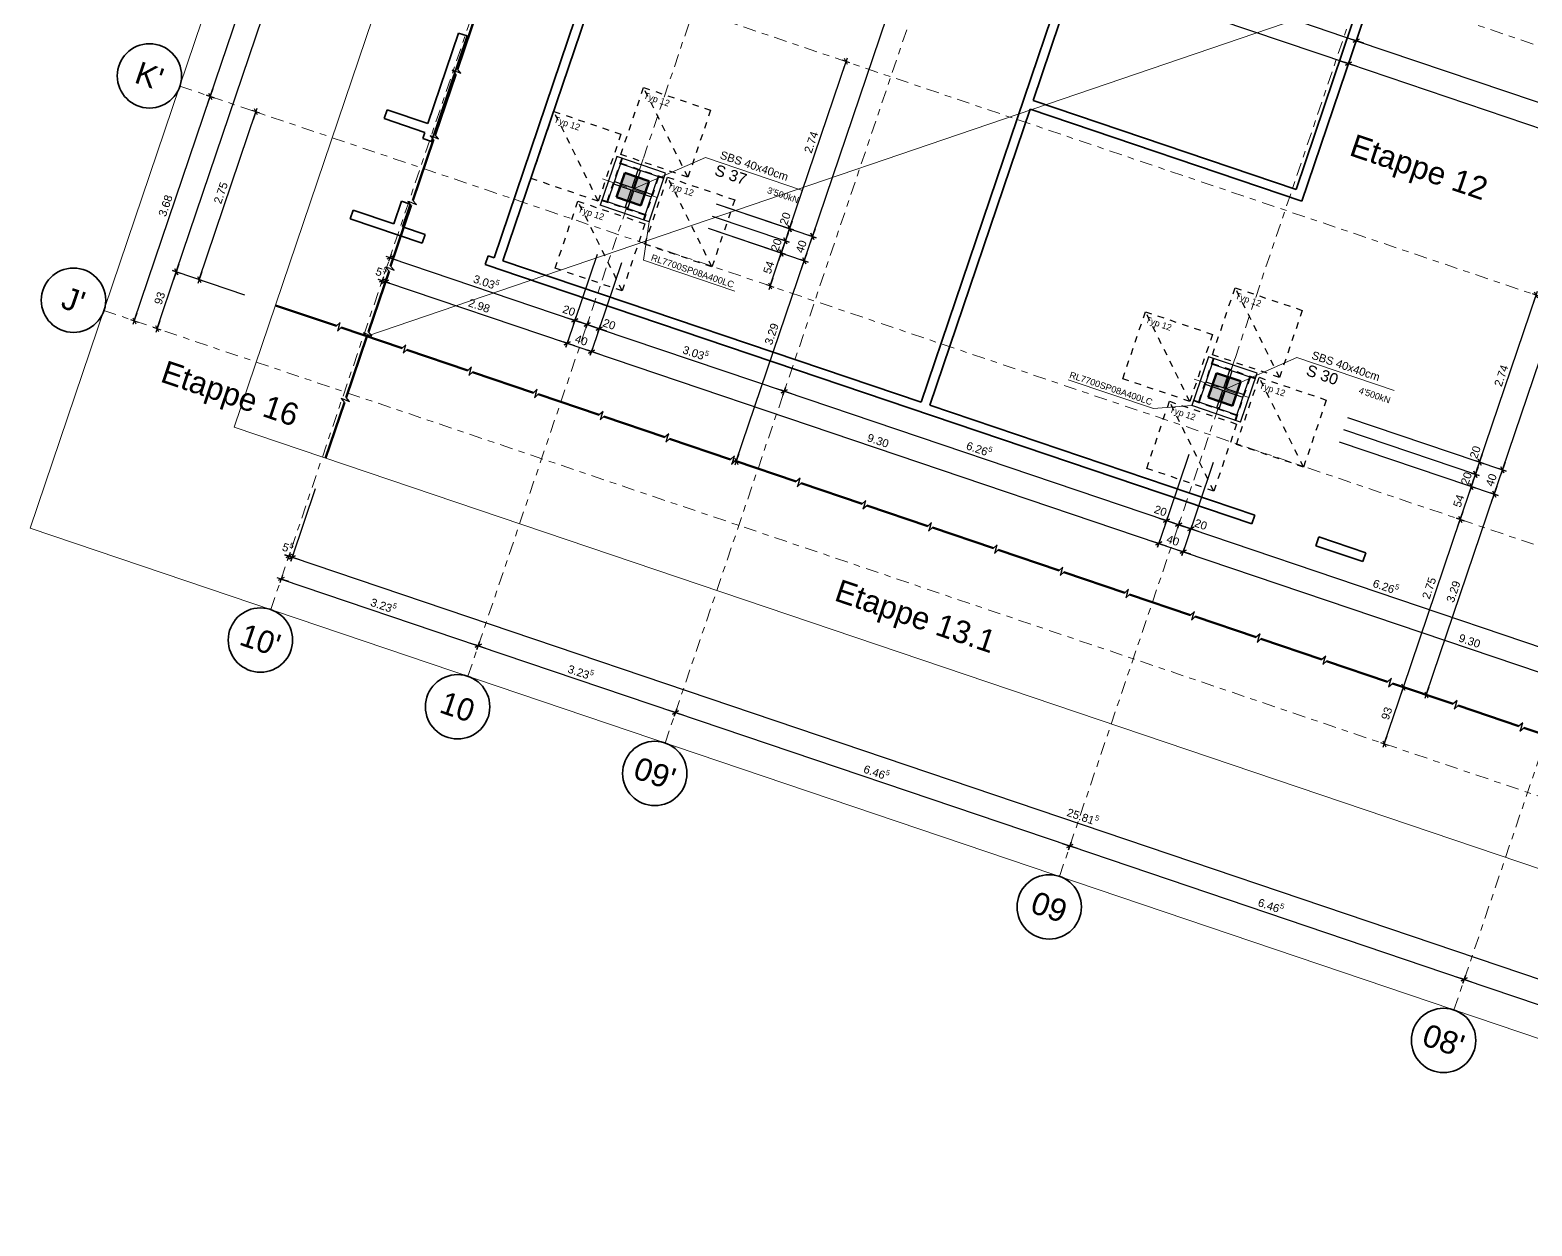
# Model space of a CAD drawing. Header units: metres. Extents: x 2661608 to 2661648.6, y 1209464.3 to 1209501.1.
# Drawn here: x 2661607.96 to 2661631.29, y 1209464.29 to 1209482.87 of the extents above; entities that cross this region are included whole.
import ezdxf

# ---------------------------------------------------------------- set-up
doc = ezdxf.new("R2010")
doc.units = ezdxf.units.M
doc.header["$PDMODE"] = 65
for name, pattern in [('AUSGEZOGEN', [0]), ('PHANTOM2_S8', [0.3, 0.2, -0.05, 0, -0.05]), ('VERDECKT2_S2', [0.025, 0, -0.025])]:
    doc.linetypes.add(name, pattern=pattern)
for name, color, linetype, lineweight in [('TB_639', 7, 'AUSGEZOGEN', 25), ('TB_641', 7, 'AUSGEZOGEN', 25), ('TB_643', 7, 'AUSGEZOGEN', 25), ('TB_645', 7, 'AUSGEZOGEN', 25), ('TB_649', 7, 'AUSGEZOGEN', 25), ('TB_650', 7, 'AUSGEZOGEN', 25)]:
    doc.layers.add(name, color=color, linetype=linetype, lineweight=lineweight)
doc.styles.add('MtXpl_Arial', font='arial.ttf')

# ---------------------------------------------------------------- blocks, each defined once
blk = doc.blocks.new('ALL_ML_STRICH')
at = {"color": 0, "linetype": 'ByBlock', "lineweight": -2}
for p, q in [((-1, 0), (0.5, 0)), ((-0.3, -0.3), (0.3, 0.3)), ((0, -0.5), (0, 0.5))]:
    blk.add_line(p, q, dxfattribs=at)

msp = doc.modelspace()

# ---------------------------------------------------------------- hatches: boundary and pattern name
at = {"layer": 'TB_639', "linetype": 'AUSGEZOGEN', "lineweight": 35, "transparency": 33554687}
for points in [[(2661617.072, 1209480.276), (2661617.451, 1209480.148), (2661617.579, 1209480.526), (2661617.2, 1209480.655)], [(2661626.26, 1209477.165), (2661626.638, 1209477.037), (2661626.767, 1209477.416), (2661626.388, 1209477.544)]]:
    msp.add_hatch(color=253, dxfattribs=at).paths.add_polyline_path(points)

# ---------------------------------------------------------------- linework, layer by layer
at = {"layer": 'DEFPOINTS', "color": 7, "linetype": 'AUSGEZOGEN', "lineweight": 25, "transparency": 16777216}
for p in [(2661619.712, 1209482.697), (2661628.559, 1209482.708), (2661628.438, 1209482.353), (2661610.761, 1209481.842), (2661610.916, 1209481.79), (2661610.916, 1209481.79), (2661611.979, 1209481.43), (2661617.579, 1209480.526), (2661617.579, 1209480.526), (2661617.579, 1209480.526), (2661617.579, 1209480.526), (2661617.072, 1209480.276), (2661617.072, 1209480.276), (2661617.072, 1209480.276), (2661617.072, 1209480.276), (2661617.799, 1209480.241), (2661617.799, 1209480.241), (2661617.451, 1209480.148), (2661617.451, 1209480.148), (2661617.451, 1209480.148), (2661617.451, 1209480.148), (2661617.451, 1209480.148), (2661617.451, 1209480.148), (2661617.451, 1209480.148), (2661617.451, 1209480.148), (2661617.145, 1209479.867), (2661617.145, 1209479.867), (2661619.759, 1209479.788), (2661613.609, 1209479.506), (2661619.695, 1209479.599), (2661620.114, 1209479.668), (2661613.551, 1209479.335), (2661613.591, 1209479.454), (2661613.642, 1209479.437), (2661613.642, 1209479.437), (2661619.63, 1209479.41), (2661619.986, 1209479.289), (2661610.234, 1209479.117), (2661610.589, 1209478.997), (2661613.431, 1209478.98), (2661613.481, 1209478.963), (2661619.227, 1209478.976), (2661619.457, 1209478.898), (2661630.933, 1209478.898), (2661611.773, 1209478.596), (2661611.773, 1209478.596), (2661609.581, 1209478.357), (2661612.247, 1209478.436), (2661616.424, 1209478.363), (2661609.936, 1209478.236), (2661610.142, 1209478.167), (2661616.614, 1209478.299), (2661616.803, 1209478.234), (2661610.975, 1209477.885), (2661616.304, 1209478.008), (2661616.683, 1209477.879), (2661626.767, 1209477.416), (2661626.767, 1209477.416), (2661626.767, 1209477.416), (2661626.767, 1209477.416), (2661619.676, 1209477.262), (2661619.688, 1209477.296), (2661619.688, 1209477.296), (2661626.26, 1209477.165), (2661626.26, 1209477.165), (2661626.26, 1209477.165), (2661626.26, 1209477.165), (2661626.638, 1209477.037), (2661626.638, 1209477.037), (2661626.638, 1209477.037), (2661626.638, 1209477.037), (2661626.638, 1209477.037), (2661626.638, 1209477.037), (2661626.638, 1209477.037), (2661626.638, 1209477.037), (2661626.987, 1209477.13), (2661626.987, 1209477.13), (2661612.629, 1209476.445), (2661612.629, 1209476.445), (2661618.369, 1209476.363), (2661618.93, 1209476.173), (2661630.475, 1209476.16), (2661630.83, 1209476.04), (2661628.571, 1209475.812), (2661628.571, 1209475.812), (2661630.347, 1209475.781), (2661630.411, 1209475.971), (2661630.702, 1209475.661), (2661612.206, 1209475.362), (2661612.252, 1209475.497), (2661625.872, 1209475.397), (2661625.872, 1209475.397), (2661625.612, 1209475.252), (2661625.801, 1209475.188), (2661625.991, 1209475.124), (2661630.174, 1209475.27), (2661625.492, 1209474.897), (2661611.981, 1209474.699), (2661612.032, 1209474.682), (2661625.871, 1209474.769), (2661611.861, 1209474.344), (2661615.138, 1209473.939), (2661615.138, 1209473.939), (2661614.924, 1209473.307), (2661618.237, 1209473.011), (2661618.237, 1209473.011), (2661628.805, 1209472.83), (2661628.805, 1209472.83), (2661629.292, 1209472.665), (2661629.594, 1209472.563), (2661629.647, 1209472.545), (2661617.986, 1209472.27), (2661628.531, 1209471.941), (2661628.994, 1209471.784), (2661624.373, 1209470.97), (2661624.373, 1209470.97), (2661624.111, 1209470.196), (2661630.344, 1209468.439), (2661630.344, 1209468.439), (2661630.236, 1209468.122)]:
    msp.add_point(p, dxfattribs=at)
at = {"layer": 'TB_639', "color": 191, "linetype": 'AUSGEZOGEN', "lineweight": 13, "transparency": 33554687}
for p, q in [((2661611.132, 1209476.702), (2661618.088, 1209497.246)), ((2661638.425, 1209467.461), (2661611.132, 1209476.702))]:
    msp.add_line(p, q, dxfattribs=at)
at = {"layer": 'TB_641', "color": 7, "linetype": 'AUSGEZOGEN', "lineweight": 35, "transparency": 33554687}
for p, q in [((2661618.345, 1209488.713), (2661615.17, 1209479.336)), ((2661615.307, 1209479.29), (2661618.482, 1209488.667)), ((2661624.975, 1209486.468), (2661621.8, 1209477.091)), ((2661629.195, 1209485.04), (2661627.624, 1209480.398)), ((2661627.714, 1209480.215), (2661629.332, 1209484.993)), ((2661624.425, 1209484.39), (2661623.541, 1209481.781)), ((2661614.616, 1209482.828), (2661614.14, 1209481.422)), ((2661614.198, 1209481.143), (2661614.753, 1209482.782)), ((2661614.753, 1209482.782), (2661614.616, 1209482.828)), ((2661613.51, 1209481.635), (2661613.463, 1209481.498)), ((2661614.14, 1209481.422), (2661613.51, 1209481.635)), ((2661621.938, 1209477.045), (2661623.495, 1209481.643)), ((2661623.495, 1209481.643), (2661627.714, 1209480.215)), ((2661627.624, 1209480.398), (2661623.541, 1209481.781)), ((2661613.463, 1209481.498), (2661614.093, 1209481.284)), ((2661614.093, 1209481.284), (2661614.061, 1209481.19)), ((2661614.198, 1209481.143), (2661614.061, 1209481.19)), ((2661613.731, 1209480.214), (2661613.612, 1209479.864)), ((2661613.868, 1209480.168), (2661613.731, 1209480.214)), ((2661612.936, 1209479.94), (2661612.982, 1209480.077)), ((2661613.612, 1209479.864), (2661612.982, 1209480.077)), ((2661613.749, 1209479.817), (2661613.868, 1209480.168)), ((2661612.936, 1209479.94), (2661614.053, 1209479.561)), ((2661614.1, 1209479.698), (2661613.749, 1209479.817)), ((2661614.053, 1209479.561), (2661614.1, 1209479.698)), ((2661615.029, 1209479.231), (2661615.075, 1209479.368)), ((2661615.17, 1209479.336), (2661615.075, 1209479.368)), ((2661621.8, 1209477.091), (2661615.307, 1209479.29)), ((2661615.029, 1209479.231), (2661615.124, 1209479.199)), ((2661615.124, 1209479.199), (2661615.261, 1209479.152)), ((2661615.261, 1209479.152), (2661626.937, 1209475.199)), ((2661626.984, 1209475.336), (2661621.938, 1209477.045)), ((2661626.984, 1209475.336), (2661626.937, 1209475.199)), ((2661627.978, 1209475), (2661627.932, 1209474.862)), ((2661627.932, 1209474.862), (2661628.661, 1209474.615)), ((2661628.708, 1209474.753), (2661627.978, 1209475)), ((2661628.661, 1209474.615), (2661628.708, 1209474.753))]:
    msp.add_line(p, q, dxfattribs=at)
at = {"layer": 'TB_641', "color": 7, "linetype": 'PHANTOM2_S8', "lineweight": 18, "transparency": 33554687}
for p, q in [((2661617.486, 1209480.875), (2661617.165, 1209479.928)), ((2661616.852, 1209480.561), (2661617.799, 1209480.241)), ((2661626.674, 1209477.764), (2661626.353, 1209476.817)), ((2661626.04, 1209477.451), (2661626.987, 1209477.13))]:
    msp.add_line(p, q, dxfattribs=at)
at = {"layer": 'TB_641', "color": 7, "linetype": 'AUSGEZOGEN', "lineweight": 50, "transparency": 33554687}
for p, q in [((2661617.2, 1209480.655), (2661617.072, 1209480.276)), ((2661617.579, 1209480.526), (2661617.2, 1209480.655)), ((2661617.451, 1209480.148), (2661617.579, 1209480.526)), ((2661617.072, 1209480.276), (2661617.451, 1209480.148)), ((2661626.388, 1209477.544), (2661626.26, 1209477.165)), ((2661626.767, 1209477.416), (2661626.388, 1209477.544)), ((2661626.638, 1209477.037), (2661626.767, 1209477.416)), ((2661626.26, 1209477.165), (2661626.638, 1209477.037))]:
    msp.add_line(p, q, dxfattribs=at)
at = {"layer": 'TB_643', "color": 191, "linetype": 'AUSGEZOGEN', "lineweight": 13, "transparency": 33554687}
for p, q in [((2661607.962, 1209475.136), (2661616.522, 1209500.416)), ((2661639.991, 1209464.291), (2661607.962, 1209475.136))]:
    msp.add_line(p, q, dxfattribs=at)
at = {"layer": 'TB_643', "color": 7, "linetype": 'PHANTOM2_S8', "lineweight": 18, "transparency": 33554687}
for p, q in [((2661611.701, 1209473.87), (2661620.581, 1209500.098)), ((2661614.763, 1209472.833), (2661623.643, 1209499.061)), ((2661617.826, 1209471.796), (2661626.706, 1209498.024)), ((2661623.951, 1209469.722), (2661632.831, 1209495.95)), ((2661630.076, 1209467.649), (2661638.956, 1209493.876)), ((2661612.648, 1209488.974), (2661644.677, 1209478.13)), ((2661611.468, 1209485.488), (2661643.497, 1209474.644)), ((2661610.287, 1209482.003), (2661642.316, 1209471.159)), ((2661609.107, 1209478.517), (2661641.136, 1209467.673)), ((2661614.763, 1209472.833), (2661614.763, 1209472.833)), ((2661617.826, 1209471.796), (2661617.826, 1209471.796)), ((2661623.951, 1209469.722), (2661623.951, 1209469.722)), ((2661630.076, 1209467.649), (2661630.076, 1209467.649))]:
    msp.add_line(p, q, dxfattribs=at)
at = {"layer": 'TB_643', "color": 7, "linetype": 'AUSGEZOGEN', "lineweight": 35, "transparency": 33554687}
for centre in [(2661609.817, 1209482.162), (2661608.637, 1209478.676), (2661611.54, 1209473.396), (2661614.603, 1209472.359), (2661617.665, 1209471.323), (2661623.791, 1209469.249), (2661629.916, 1209467.175)]:
    msp.add_circle(centre, 0.5, dxfattribs=at)
at = {"layer": 'TB_645', "color": 7, "linetype": 'VERDECKT2_S2', "lineweight": 25, "transparency": 33554687}
for p, q in [((2661617.138, 1209480.94), (2661617.491, 1209481.981)), ((2661617.491, 1209481.981), (2661618.533, 1209481.629)), ((2661618.18, 1209480.587), (2661617.491, 1209481.981)), ((2661615.745, 1209480.567), (2661616.098, 1209481.609)), ((2661616.098, 1209481.609), (2661617.14, 1209481.256)), ((2661616.787, 1209480.214), (2661616.098, 1209481.609)), ((2661618.533, 1209481.629), (2661618.18, 1209480.587)), ((2661617.14, 1209481.256), (2661616.787, 1209480.214)), ((2661618.18, 1209480.587), (2661617.138, 1209480.94)), ((2661617.151, 1209480.883), (2661616.921, 1209480.205)), ((2661617.807, 1209480.576), (2661617.13, 1209480.805)), ((2661616.787, 1209480.214), (2661615.745, 1209480.567)), ((2661617.5, 1209479.92), (2661617.73, 1209480.597)), ((2661617.511, 1209479.546), (2661617.864, 1209480.588)), ((2661617.864, 1209480.588), (2661618.906, 1209480.236)), ((2661618.553, 1209479.194), (2661617.864, 1209480.588)), ((2661616.118, 1209479.173), (2661616.471, 1209480.215)), ((2661616.471, 1209480.215), (2661617.513, 1209479.863)), ((2661617.16, 1209478.821), (2661616.471, 1209480.215)), ((2661616.844, 1209480.226), (2661617.521, 1209479.997)), ((2661618.906, 1209480.236), (2661618.553, 1209479.194)), ((2661617.513, 1209479.863), (2661617.16, 1209478.821)), ((2661618.553, 1209479.194), (2661617.511, 1209479.546)), ((2661617.16, 1209478.821), (2661616.118, 1209479.173)), ((2661626.326, 1209477.829), (2661626.679, 1209478.871)), ((2661626.679, 1209478.871), (2661627.721, 1209478.518)), ((2661627.368, 1209477.476), (2661626.679, 1209478.871)), ((2661624.933, 1209477.456), (2661625.286, 1209478.498)), ((2661625.286, 1209478.498), (2661626.327, 1209478.145)), ((2661625.975, 1209477.103), (2661625.286, 1209478.498)), ((2661627.721, 1209478.518), (2661627.368, 1209477.476)), ((2661626.327, 1209478.145), (2661625.975, 1209477.103)), ((2661626.338, 1209477.772), (2661626.109, 1209477.095)), ((2661626.995, 1209477.465), (2661626.317, 1209477.695)), ((2661627.368, 1209477.476), (2661626.326, 1209477.829)), ((2661625.975, 1209477.103), (2661624.933, 1209477.456)), ((2661626.688, 1209476.809), (2661626.917, 1209477.486)), ((2661626.699, 1209476.436), (2661627.052, 1209477.478)), ((2661627.052, 1209477.478), (2661628.094, 1209477.125)), ((2661627.741, 1209476.083), (2661627.052, 1209477.478)), ((2661625.306, 1209476.063), (2661625.658, 1209477.105)), ((2661625.658, 1209477.105), (2661626.7, 1209476.752)), ((2661626.348, 1209475.71), (2661625.658, 1209477.105)), ((2661626.032, 1209477.116), (2661626.709, 1209476.886)), ((2661628.094, 1209477.125), (2661627.741, 1209476.083)), ((2661626.7, 1209476.752), (2661626.348, 1209475.71)), ((2661627.741, 1209476.083), (2661626.699, 1209476.436)), ((2661626.348, 1209475.71), (2661625.306, 1209476.063))]:
    msp.add_line(p, q, dxfattribs=at)
at = {"layer": 'TB_645', "color": 7, "linetype": 'AUSGEZOGEN', "lineweight": 25, "transparency": 33554687}
for p, q in [((2661617.075, 1209480.908), (2661616.818, 1209480.151)), ((2661617.833, 1209480.652), (2661617.075, 1209480.908)), ((2661617.16, 1209480.879), (2661616.932, 1209480.207)), ((2661617.804, 1209480.566), (2661617.131, 1209480.794)), ((2661617.313, 1209480.426), (2661617.406, 1209480.701)), ((2661617.351, 1209480.414), (2661617.444, 1209480.688)), ((2661617.025, 1209480.482), (2661617.613, 1209480.283)), ((2661617.038, 1209480.519), (2661617.626, 1209480.321)), ((2661617.491, 1209479.923), (2661617.719, 1209480.595)), ((2661617.576, 1209479.894), (2661617.833, 1209480.652)), ((2661616.847, 1209480.236), (2661617.52, 1209480.008)), ((2661617.207, 1209480.114), (2661617.3, 1209480.389)), ((2661617.245, 1209480.101), (2661617.338, 1209480.376)), ((2661617.576, 1209479.894), (2661616.818, 1209480.151)), ((2661626.263, 1209477.798), (2661626.006, 1209477.04)), ((2661626.348, 1209477.769), (2661626.12, 1209477.096)), ((2661627.02, 1209477.541), (2661626.263, 1209477.798)), ((2661626.991, 1209477.456), (2661626.319, 1209477.683)), ((2661626.226, 1209477.409), (2661626.813, 1209477.21)), ((2661626.501, 1209477.316), (2661626.594, 1209477.59)), ((2661626.539, 1209477.303), (2661626.632, 1209477.578)), ((2661626.679, 1209476.812), (2661626.906, 1209477.485)), ((2661626.764, 1209476.783), (2661627.02, 1209477.541)), ((2661626.213, 1209477.371), (2661626.8, 1209477.172)), ((2661626.395, 1209477.003), (2661626.488, 1209477.278)), ((2661626.433, 1209476.99), (2661626.526, 1209477.265)), ((2661626.764, 1209476.783), (2661626.006, 1209477.04)), ((2661626.035, 1209477.125), (2661626.707, 1209476.897))]:
    msp.add_line(p, q, dxfattribs=at)
at = {"layer": 'TB_645', "color": 7, "linetype": 'AUSGEZOGEN', "lineweight": 18, "transparency": 33554687}
for p, q in [((2661617.491, 1209479.297), (2661617.576, 1209479.894)), ((2661617.491, 1209479.297), (2661618.91, 1209478.816)), ((2661624.084, 1209477.441), (2661625.409, 1209476.992)), ((2661625.409, 1209476.992), (2661626.006, 1209477.04))]:
    msp.add_line(p, q, dxfattribs=at)
at = {"layer": 'TB_649', "color": 7, "linetype": 'AUSGEZOGEN', "lineweight": -2, "transparency": 16777216}
for p, q in [((2661610.234, 1209479.117), (2661616.068, 1209496.347)), ((2661620.114, 1209479.668), (2661622.679, 1209487.246)), ((2661617.451, 1209486.073), (2661628.438, 1209482.353)), ((2661610.761, 1209481.842), (2661611.941, 1209485.328)), ((2661630.83, 1209476.04), (2661633.989, 1209485.37)), ((2661627.299, 1209483.134), (2661628.559, 1209482.708)), ((2661628.559, 1209482.708), (2661628.559, 1209482.708)), ((2661628.559, 1209482.708), (2661628.559, 1209482.708)), ((2661628.559, 1209482.708), (2661634.494, 1209480.698)), ((2661619.759, 1209479.788), (2661620.637, 1209482.384)), ((2661620.637, 1209482.384), (2661620.637, 1209482.384)), ((2661628.438, 1209482.353), (2661628.438, 1209482.353)), ((2661628.438, 1209482.353), (2661628.438, 1209482.353)), ((2661628.438, 1209482.353), (2661638.458, 1209478.96)), ((2661609.581, 1209478.357), (2661610.761, 1209481.842)), ((2661610.761, 1209481.842), (2661610.761, 1209481.842)), ((2661610.761, 1209481.842), (2661610.761, 1209481.842)), ((2661610.589, 1209478.997), (2661611.471, 1209481.602)), ((2661611.471, 1209481.602), (2661611.471, 1209481.602)), ((2661618.557, 1209479.984), (2661619.695, 1209479.599)), ((2661618.557, 1209479.984), (2661619.695, 1209479.599)), ((2661618.62, 1209480.174), (2661619.759, 1209479.788)), ((2661618.62, 1209480.174), (2661619.759, 1209479.788)), ((2661618.62, 1209480.174), (2661620.114, 1209479.668)), ((2661618.62, 1209480.174), (2661620.114, 1209479.668)), ((2661618.494, 1209479.794), (2661619.63, 1209479.41)), ((2661618.494, 1209479.794), (2661619.63, 1209479.41)), ((2661618.494, 1209479.794), (2661619.986, 1209479.289)), ((2661618.494, 1209479.794), (2661619.986, 1209479.289)), ((2661619.695, 1209479.599), (2661619.759, 1209479.788)), ((2661619.63, 1209479.41), (2661619.695, 1209479.599)), ((2661619.986, 1209479.289), (2661620.114, 1209479.668)), ((2661613.551, 1209479.335), (2661613.551, 1209479.335)), ((2661613.551, 1209479.335), (2661616.424, 1209478.363)), ((2661616.771, 1209479.387), (2661616.304, 1209478.008)), ((2661616.771, 1209479.387), (2661616.304, 1209478.008)), ((2661618.93, 1209476.173), (2661619.986, 1209479.289)), ((2661619.457, 1209478.898), (2661619.63, 1209479.41)), ((2661609.936, 1209478.236), (2661610.234, 1209479.117)), ((2661611.3, 1209478.757), (2661610.234, 1209479.117)), ((2661611.3, 1209478.757), (2661610.234, 1209479.117)), ((2661617.15, 1209479.259), (2661616.683, 1209477.879)), ((2661617.15, 1209479.259), (2661616.683, 1209477.879)), ((2661610.589, 1209478.997), (2661610.589, 1209478.997)), ((2661613.431, 1209478.98), (2661613.431, 1209478.98)), ((2661613.431, 1209478.98), (2661613.481, 1209478.963)), ((2661613.481, 1209478.963), (2661613.481, 1209478.963)), ((2661613.481, 1209478.963), (2661613.481, 1209478.963)), ((2661613.481, 1209478.963), (2661616.304, 1209478.008)), ((2661619.457, 1209478.898), (2661619.457, 1209478.898)), ((2661630.475, 1209476.16), (2661631.354, 1209478.755)), ((2661609.581, 1209478.357), (2661609.581, 1209478.357)), ((2661616.424, 1209478.363), (2661616.424, 1209478.363)), ((2661616.424, 1209478.363), (2661616.424, 1209478.363)), ((2661616.424, 1209478.363), (2661616.614, 1209478.299)), ((2661609.936, 1209478.236), (2661609.936, 1209478.236)), ((2661616.614, 1209478.299), (2661616.614, 1209478.299)), ((2661616.614, 1209478.299), (2661616.614, 1209478.299)), ((2661616.614, 1209478.299), (2661616.803, 1209478.234)), ((2661616.803, 1209478.234), (2661616.803, 1209478.234)), ((2661616.803, 1209478.234), (2661616.803, 1209478.234)), ((2661616.803, 1209478.234), (2661619.676, 1209477.262)), ((2661616.304, 1209478.008), (2661616.683, 1209477.879)), ((2661616.683, 1209477.879), (2661625.492, 1209474.897)), ((2661619.676, 1209477.262), (2661619.676, 1209477.262)), ((2661619.676, 1209477.262), (2661619.676, 1209477.262)), ((2661619.676, 1209477.262), (2661625.612, 1209475.252)), ((2661628.424, 1209476.855), (2661630.83, 1209476.04)), ((2661628.424, 1209476.855), (2661630.83, 1209476.04)), ((2661628.293, 1209476.477), (2661630.702, 1209475.661)), ((2661628.293, 1209476.477), (2661630.702, 1209475.661)), ((2661628.359, 1209476.665), (2661630.411, 1209475.971)), ((2661628.359, 1209476.665), (2661630.411, 1209475.971)), ((2661625.96, 1209476.28), (2661625.492, 1209474.897)), ((2661625.96, 1209476.28), (2661625.492, 1209474.897)), ((2661618.93, 1209476.173), (2661618.93, 1209476.173)), ((2661626.339, 1209476.152), (2661625.871, 1209474.769)), ((2661626.339, 1209476.152), (2661625.871, 1209474.769)), ((2661630.411, 1209475.971), (2661630.475, 1209476.16)), ((2661630.475, 1209476.16), (2661630.475, 1209476.16)), ((2661630.475, 1209476.16), (2661630.475, 1209476.16)), ((2661630.702, 1209475.661), (2661630.83, 1209476.04)), ((2661630.174, 1209475.27), (2661630.347, 1209475.781)), ((2661630.347, 1209475.781), (2661630.411, 1209475.971)), ((2661630.347, 1209475.781), (2661630.347, 1209475.781)), ((2661630.347, 1209475.781), (2661630.347, 1209475.781)), ((2661612.393, 1209475.747), (2661612.032, 1209474.682)), ((2661612.393, 1209475.747), (2661612.032, 1209474.682)), ((2661629.647, 1209472.545), (2661630.702, 1209475.661)), ((2661625.612, 1209475.252), (2661625.612, 1209475.252)), ((2661625.612, 1209475.252), (2661625.612, 1209475.252)), ((2661625.612, 1209475.252), (2661625.801, 1209475.188)), ((2661625.801, 1209475.188), (2661625.801, 1209475.188)), ((2661625.801, 1209475.188), (2661625.801, 1209475.188)), ((2661625.801, 1209475.188), (2661625.991, 1209475.124)), ((2661625.991, 1209475.124), (2661625.991, 1209475.124)), ((2661625.991, 1209475.124), (2661625.991, 1209475.124)), ((2661625.991, 1209475.124), (2661631.926, 1209473.114)), ((2661629.292, 1209472.665), (2661630.174, 1209475.27)), ((2661630.174, 1209475.27), (2661630.174, 1209475.27)), ((2661630.174, 1209475.27), (2661630.174, 1209475.27)), ((2661625.492, 1209474.897), (2661625.871, 1209474.769)), ((2661611.981, 1209474.699), (2661611.981, 1209474.699)), ((2661611.981, 1209474.699), (2661612.032, 1209474.682)), ((2661612.032, 1209474.682), (2661636.483, 1209466.403)), ((2661625.871, 1209474.769), (2661634.679, 1209471.786)), ((2661611.861, 1209474.344), (2661611.861, 1209474.344)), ((2661611.861, 1209474.344), (2661614.924, 1209473.307)), ((2661614.924, 1209473.307), (2661614.924, 1209473.307)), ((2661614.924, 1209473.307), (2661614.924, 1209473.307)), ((2661614.924, 1209473.307), (2661617.986, 1209472.27)), ((2661628.994, 1209471.784), (2661629.292, 1209472.665)), ((2661629.292, 1209472.665), (2661629.292, 1209472.665)), ((2661629.292, 1209472.665), (2661629.292, 1209472.665)), ((2661629.647, 1209472.545), (2661629.647, 1209472.545)), ((2661617.986, 1209472.27), (2661617.986, 1209472.27)), ((2661617.986, 1209472.27), (2661617.986, 1209472.27)), ((2661617.986, 1209472.27), (2661624.111, 1209470.196)), ((2661628.994, 1209471.784), (2661628.994, 1209471.784)), ((2661624.111, 1209470.196), (2661624.111, 1209470.196)), ((2661624.111, 1209470.196), (2661624.111, 1209470.196)), ((2661624.111, 1209470.196), (2661630.236, 1209468.122)), ((2661630.236, 1209468.122), (2661630.236, 1209468.122)), ((2661630.236, 1209468.122), (2661630.236, 1209468.122)), ((2661630.236, 1209468.122), (2661633.299, 1209467.085))]:
    msp.add_line(p, q, dxfattribs=at)
at = {"layer": 'TB_649', "color": 7, "linetype": 'AUSGEZOGEN', "lineweight": 18, "transparency": 33554687}
for p, q in [((2661613.194, 1209478.115), (2661641.436, 1209487.757)), ((2661618.451, 1209480.894), (2661617.326, 1209480.401)), ((2661618.451, 1209480.894), (2661619.961, 1209480.383)), ((2661627.639, 1209477.784), (2661626.513, 1209477.29)), ((2661627.639, 1209477.784), (2661629.149, 1209477.273))]:
    msp.add_line(p, q, dxfattribs=at)
at = {"layer": 'TB_650', "color": 1, "linetype": 'AUSGEZOGEN', "lineweight": 70, "transparency": 33554687}
for p, q in [((2661614.599, 1209482.265), (2661614.92, 1209483.212)), ((2661614.254, 1209481.244), (2661614.574, 1209482.191)), ((2661613.908, 1209480.224), (2661614.229, 1209481.171)), ((2661613.563, 1209479.203), (2661613.883, 1209480.151)), ((2661613.217, 1209478.183), (2661613.538, 1209479.13)), ((2661611.773, 1209478.596), (2661612.721, 1209478.276)), ((2661612.794, 1209478.251), (2661613.741, 1209477.93)), ((2661612.872, 1209477.163), (2661613.192, 1209478.11)), ((2661613.814, 1209477.905), (2661614.761, 1209477.585)), ((2661614.835, 1209477.56), (2661615.782, 1209477.239)), ((2661615.855, 1209477.214), (2661616.802, 1209476.894)), ((2661612.553, 1209476.221), (2661612.847, 1209477.089)), ((2661616.875, 1209476.869), (2661617.823, 1209476.548)), ((2661617.896, 1209476.523), (2661618.843, 1209476.203)), ((2661618.916, 1209476.178), (2661619.863, 1209475.857)), ((2661619.937, 1209475.832), (2661620.884, 1209475.512)), ((2661620.957, 1209475.487), (2661621.904, 1209475.166)), ((2661621.977, 1209475.142), (2661622.924, 1209474.821)), ((2661622.998, 1209474.796), (2661623.945, 1209474.475)), ((2661624.018, 1209474.451), (2661624.965, 1209474.13)), ((2661625.038, 1209474.105), (2661625.986, 1209473.784)), ((2661626.059, 1209473.76), (2661627.006, 1209473.439)), ((2661627.079, 1209473.414), (2661628.026, 1209473.093)), ((2661628.1, 1209473.069), (2661629.047, 1209472.748)), ((2661629.12, 1209472.723), (2661630.067, 1209472.403)), ((2661630.14, 1209472.378), (2661631.087, 1209472.057)), ((2661631.161, 1209472.032), (2661632.108, 1209471.712))]:
    msp.add_line(p, q, dxfattribs=at)
at = {"layer": 'TB_650', "color": 1, "linetype": 'AUSGEZOGEN', "lineweight": 25, "transparency": 33554687}
for p, q in [((2661614.587, 1209482.228), (2661614.52, 1209482.25)), ((2661614.52, 1209482.25), (2661614.574, 1209482.191)), ((2661614.587, 1209482.228), (2661614.653, 1209482.205)), ((2661614.653, 1209482.205), (2661614.599, 1209482.265)), ((2661614.241, 1209481.208), (2661614.175, 1209481.23)), ((2661614.175, 1209481.23), (2661614.229, 1209481.171)), ((2661614.241, 1209481.208), (2661614.308, 1209481.185)), ((2661614.308, 1209481.185), (2661614.254, 1209481.244)), ((2661613.896, 1209480.187), (2661613.829, 1209480.21)), ((2661613.829, 1209480.21), (2661613.883, 1209480.151)), ((2661613.962, 1209480.165), (2661613.908, 1209480.224)), ((2661613.896, 1209480.187), (2661613.962, 1209480.165)), ((2661613.55, 1209479.167), (2661613.484, 1209479.189)), ((2661613.484, 1209479.189), (2661613.538, 1209479.13)), ((2661613.55, 1209479.167), (2661613.617, 1209479.144)), ((2661613.617, 1209479.144), (2661613.563, 1209479.203)), ((2661612.78, 1209478.329), (2661612.721, 1209478.276)), ((2661612.757, 1209478.263), (2661612.78, 1209478.329)), ((2661612.757, 1209478.263), (2661612.735, 1209478.197)), ((2661612.735, 1209478.197), (2661612.794, 1209478.251)), ((2661613.205, 1209478.146), (2661613.139, 1209478.169)), ((2661613.139, 1209478.169), (2661613.192, 1209478.11)), ((2661613.205, 1209478.146), (2661613.271, 1209478.124)), ((2661613.271, 1209478.124), (2661613.217, 1209478.183)), ((2661613.8, 1209477.984), (2661613.741, 1209477.93)), ((2661613.778, 1209477.918), (2661613.755, 1209477.851)), ((2661613.755, 1209477.851), (2661613.814, 1209477.905)), ((2661613.778, 1209477.918), (2661613.8, 1209477.984)), ((2661614.821, 1209477.639), (2661614.761, 1209477.585)), ((2661614.798, 1209477.572), (2661614.821, 1209477.639)), ((2661614.798, 1209477.572), (2661614.776, 1209477.506)), ((2661614.776, 1209477.506), (2661614.835, 1209477.56)), ((2661612.926, 1209477.104), (2661612.872, 1209477.163)), ((2661615.841, 1209477.293), (2661615.782, 1209477.239)), ((2661615.818, 1209477.227), (2661615.796, 1209477.16)), ((2661615.796, 1209477.16), (2661615.855, 1209477.214)), ((2661615.818, 1209477.227), (2661615.841, 1209477.293)), ((2661612.859, 1209477.126), (2661612.793, 1209477.148)), ((2661612.793, 1209477.148), (2661612.847, 1209477.089)), ((2661612.859, 1209477.126), (2661612.926, 1209477.104)), ((2661616.861, 1209476.948), (2661616.802, 1209476.894)), ((2661616.839, 1209476.881), (2661616.861, 1209476.948)), ((2661616.839, 1209476.881), (2661616.816, 1209476.815)), ((2661616.816, 1209476.815), (2661616.875, 1209476.869)), ((2661617.882, 1209476.602), (2661617.823, 1209476.548)), ((2661617.859, 1209476.536), (2661617.837, 1209476.469)), ((2661617.837, 1209476.469), (2661617.896, 1209476.523)), ((2661617.859, 1209476.536), (2661617.882, 1209476.602)), ((2661618.902, 1209476.257), (2661618.843, 1209476.203)), ((2661618.88, 1209476.19), (2661618.902, 1209476.257)), ((2661618.88, 1209476.19), (2661618.857, 1209476.124)), ((2661618.857, 1209476.124), (2661618.916, 1209476.178)), ((2661619.922, 1209475.911), (2661619.863, 1209475.857)), ((2661619.9, 1209475.845), (2661619.877, 1209475.779)), ((2661619.877, 1209475.779), (2661619.937, 1209475.832)), ((2661619.9, 1209475.845), (2661619.922, 1209475.911)), ((2661620.943, 1209475.566), (2661620.884, 1209475.512)), ((2661620.92, 1209475.499), (2661620.943, 1209475.566)), ((2661620.92, 1209475.499), (2661620.898, 1209475.433)), ((2661620.898, 1209475.433), (2661620.957, 1209475.487)), ((2661621.963, 1209475.22), (2661621.904, 1209475.166)), ((2661621.941, 1209475.154), (2661621.918, 1209475.088)), ((2661621.918, 1209475.088), (2661621.977, 1209475.142)), ((2661621.941, 1209475.154), (2661621.963, 1209475.22)), ((2661622.984, 1209474.875), (2661622.924, 1209474.821)), ((2661622.961, 1209474.808), (2661622.984, 1209474.875)), ((2661622.961, 1209474.808), (2661622.939, 1209474.742)), ((2661622.939, 1209474.742), (2661622.998, 1209474.796)), ((2661624.004, 1209474.529), (2661623.945, 1209474.475)), ((2661623.981, 1209474.463), (2661623.959, 1209474.397)), ((2661623.959, 1209474.397), (2661624.018, 1209474.451)), ((2661623.981, 1209474.463), (2661624.004, 1209474.529)), ((2661625.024, 1209474.184), (2661624.965, 1209474.13)), ((2661625.002, 1209474.117), (2661625.024, 1209474.184)), ((2661625.002, 1209474.117), (2661624.979, 1209474.051)), ((2661624.979, 1209474.051), (2661625.038, 1209474.105)), ((2661626.045, 1209473.838), (2661625.986, 1209473.784)), ((2661626.022, 1209473.772), (2661626, 1209473.706)), ((2661626, 1209473.706), (2661626.059, 1209473.76)), ((2661626.022, 1209473.772), (2661626.045, 1209473.838)), ((2661627.065, 1209473.493), (2661627.006, 1209473.439)), ((2661627.043, 1209473.427), (2661627.065, 1209473.493)), ((2661627.043, 1209473.427), (2661627.02, 1209473.36)), ((2661627.02, 1209473.36), (2661627.079, 1209473.414)), ((2661628.085, 1209473.147), (2661628.026, 1209473.093)), ((2661628.063, 1209473.081), (2661628.04, 1209473.015)), ((2661628.04, 1209473.015), (2661628.1, 1209473.069)), ((2661628.063, 1209473.081), (2661628.085, 1209473.147)), ((2661629.106, 1209472.802), (2661629.047, 1209472.748)), ((2661629.083, 1209472.736), (2661629.061, 1209472.669)), ((2661629.083, 1209472.736), (2661629.106, 1209472.802)), ((2661629.061, 1209472.669), (2661629.12, 1209472.723)), ((2661630.126, 1209472.456), (2661630.067, 1209472.403)), ((2661630.104, 1209472.39), (2661630.081, 1209472.324)), ((2661630.081, 1209472.324), (2661630.14, 1209472.378)), ((2661630.104, 1209472.39), (2661630.126, 1209472.456)), ((2661631.147, 1209472.111), (2661631.087, 1209472.057)), ((2661631.124, 1209472.045), (2661631.102, 1209471.978)), ((2661631.102, 1209471.978), (2661631.161, 1209472.032)), ((2661631.124, 1209472.045), (2661631.147, 1209472.111))]:
    msp.add_line(p, q, dxfattribs=at)

# ---------------------------------------------------------------- block references
at = {"layer": 'TB_649', "color": 7, "linetype": 'AUSGEZOGEN', "lineweight": 25, "transparency": 16777216, "xscale": 0.125, "yscale": 0.125, "zscale": 0.125}
for p, rotation in [((2661628.559, 1209482.708), 341.2952432638242), ((2661628.559, 1209482.708), 161.2952432638242), ((2661620.637, 1209482.384), 71.29524322408255), ((2661628.438, 1209482.353), 341.2952435380498), ((2661628.438, 1209482.353), 161.2952435380497), ((2661610.761, 1209481.842), 71.29524323660247), ((2661610.761, 1209481.842), 251.2952432366025), ((2661611.471, 1209481.602), 71.29524323469141), ((2661619.695, 1209479.599), 251.2952432240825), ((2661619.759, 1209479.788), 71.29524322408255), ((2661619.759, 1209479.788), 251.2952432240825), ((2661620.114, 1209479.668), 71.29524323428163), ((2661620.114, 1209479.668), 251.2952432342816), ((2661619.63, 1209479.41), 251.2952432240825), ((2661619.695, 1209479.599), 71.29524322408255), ((2661613.551, 1209479.335), 161.2952432383827), ((2661619.63, 1209479.41), 71.29524322408255), ((2661619.986, 1209479.289), 71.29524323428163), ((2661619.986, 1209479.289), 251.2952432342816), ((2661610.234, 1209479.117), 71.29524324225345), ((2661610.234, 1209479.117), 251.2952432422534), ((2661610.589, 1209478.997), 251.2952432346915), ((2661613.481, 1209478.963), 341.2952431311741), ((2661613.431, 1209478.98), 161.2952431311741), ((2661613.481, 1209478.963), 161.2952431311741), ((2661619.457, 1209478.898), 251.2952432240825), ((2661631.354, 1209478.755), 71.2952432144279), ((2661609.581, 1209478.357), 251.2952432366025), ((2661609.936, 1209478.236), 251.2952432422534), ((2661616.424, 1209478.363), 341.2952432383828), ((2661616.424, 1209478.363), 161.2952432383827), ((2661616.614, 1209478.299), 341.2952432383828), ((2661616.614, 1209478.299), 161.2952432383827), ((2661616.803, 1209478.234), 341.2952432383828), ((2661616.304, 1209478.008), 341.2952431311741), ((2661616.803, 1209478.234), 161.2952432383827), ((2661616.304, 1209478.008), 161.2952431311741), ((2661616.683, 1209477.879), 341.2952431311741), ((2661616.683, 1209477.879), 161.2952431311741), ((2661619.676, 1209477.262), 341.2952432383828), ((2661619.676, 1209477.262), 161.2952432383827), ((2661618.93, 1209476.173), 251.2952432342816), ((2661630.475, 1209476.16), 71.2952432144279), ((2661630.475, 1209476.16), 251.2952432144279), ((2661630.411, 1209475.971), 71.2952432144279), ((2661630.411, 1209475.971), 251.2952432144279), ((2661630.83, 1209476.04), 71.29524323118135), ((2661630.83, 1209476.04), 251.2952432311813), ((2661630.347, 1209475.781), 71.2952432144279), ((2661630.347, 1209475.781), 251.2952432144279), ((2661630.702, 1209475.661), 251.2952432311813), ((2661630.702, 1209475.661), 71.29524323118135), ((2661625.612, 1209475.252), 341.2952432383828), ((2661625.612, 1209475.252), 161.2952432383827), ((2661630.174, 1209475.27), 71.2952432144279), ((2661630.174, 1209475.27), 251.2952432144279), ((2661625.801, 1209475.188), 341.2952432383828), ((2661625.801, 1209475.188), 161.2952432383827), ((2661625.991, 1209475.124), 341.2952432383828), ((2661625.991, 1209475.124), 161.2952432383827), ((2661625.492, 1209474.897), 341.2952431311741), ((2661625.492, 1209474.897), 161.2952431311741), ((2661625.871, 1209474.769), 341.2952431311741), ((2661625.871, 1209474.769), 161.2952431311741), ((2661612.032, 1209474.682), 341.2952431311741), ((2661611.981, 1209474.699), 161.2952431311741), ((2661612.032, 1209474.682), 161.2952431311741), ((2661611.861, 1209474.344), 161.2952432351559), ((2661614.924, 1209473.307), 341.295243235156), ((2661614.924, 1209473.307), 161.2952432351559), ((2661629.292, 1209472.665), 71.2952432144279), ((2661629.292, 1209472.665), 251.2952432144279), ((2661629.647, 1209472.545), 251.2952432311813), ((2661617.986, 1209472.27), 341.295243235156), ((2661617.986, 1209472.27), 161.2952432351559), ((2661628.994, 1209471.784), 251.2952432144279), ((2661624.111, 1209470.196), 341.295243235156), ((2661624.111, 1209470.196), 161.2952432351559), ((2661630.236, 1209468.122), 341.295243235156), ((2661630.236, 1209468.122), 161.2952432351559)]:
    msp.add_blockref('ALL_ML_STRICH', p, dxfattribs=dict(at, rotation=rotation))

# ---------------------------------------------------------------- texts
at = {"layer": 'TB_643', "color": 7, "style": 'MtXpl_Arial'}
for s, width, p in [("K'", 0.99, (2661609.564, 1209482.063)), ("J'", 0.99, (2661608.422, 1209478.564)), ("10'", 0.96, (2661611.194, 1209473.329)), ('10', 0.95, (2661614.302, 1209472.277))]:
    msp.add_text(s, height=0.35, rotation=-18.7048, dxfattribs=dict(at, width=width)).set_placement(p)
for s, p in [("09'", (2661617.308, 1209471.259)), ('09', (2661623.477, 1209469.17)), ("08'", (2661629.558, 1209467.111))]:
    msp.add_text(s, height=0.35, rotation=-18.7048, dxfattribs=at).set_placement(p)
at = {"layer": 'TB_645', "color": 7, "style": 'MtXpl_Arial'}
for s, rotation, width, p in [('Typ', -18.7047, 0.98, (2661617.481, 1209481.816)), ('12', -18.7047, 0.98, (2661617.733, 1209481.731)), ('Typ', -18.7047, 0.98, (2661616.088, 1209481.443)), ('12', -18.7047, 0.98, (2661616.34, 1209481.358)), ('Typ', -18.7047, 0.98, (2661617.854, 1209480.423)), ('12', -18.7047, 0.98, (2661618.106, 1209480.338)), ('Typ', -18.7047, 0.98, (2661616.461, 1209480.05)), ('12', -18.7047, 0.98, (2661616.713, 1209479.965)), ('RL7700SP08A400LC', -18.7048, 1.01, (2661617.597, 1209479.299)), ('Typ', -18.7047, 0.98, (2661626.669, 1209478.705)), ('12', -18.7047, 0.98, (2661626.921, 1209478.62)), ('Typ', -18.7047, 0.98, (2661625.276, 1209478.333)), ('12', -18.7047, 0.98, (2661625.528, 1209478.247)), ('RL7700SP08A400LC', -18.7048, 1.01, (2661624.096, 1209477.475)), ('Typ', -18.7047, 0.98, (2661627.042, 1209477.312)), ('12', -18.7047, 0.98, (2661627.294, 1209477.227)), ('Typ', -18.7047, 0.98, (2661625.649, 1209476.939)), ('12', -18.7047, 0.98, (2661625.901, 1209476.854))]:
    msp.add_text(s, height=0.1, rotation=rotation, dxfattribs=dict(at, width=width)).set_placement(p)
at = {"layer": 'TB_649', "color": 7, "style": 'MtXpl_Arial'}
for s, height, rotation, p in [('2.74', 0.125, 71.2952, (2661620.099, 1209480.95)), ('SBS', 0.125, -18.7048, (2661618.666, 1209480.882)), ('S', 0.175, -18.7048, (2661618.579, 1209480.625)), ('37', 0.175, -18.7048, (2661618.798, 1209480.551)), ('40x40cm', 0.125, -18.7048, (2661619.043, 1209480.754)), ('2.75', 0.125, 71.2952, (2661610.929, 1209480.163)), ("3'500kN", 0.1, -18.7048, (2661619.402, 1209480.343)), ('3.68', 0.125, 71.2952, (2661610.07, 1209479.964)), ('20', 0.125, 71.2952, (2661619.718, 1209479.832)), ('20', 0.125, 71.2952, (2661619.58, 1209479.424)), ('40', 0.125, 71.2952, (2661619.967, 1209479.398)), ('54', 0.125, 71.2952, (2661619.462, 1209479.073)), ('5', 0.125, -18.7048, (2661613.317, 1209479.074)), ('5', 0.0825, -18.7048, (2661613.434, 1209479.118)), ('3.03', 0.125, -18.7048, (2661614.834, 1209478.956)), ('93', 0.125, 71.2952, (2661610.003, 1209478.596)), ('5', 0.0825, -18.7048, (2661615.181, 1209478.922)), ('2.98', 0.125, -18.7048, (2661614.757, 1209478.586)), ('20', 0.125, -18.7048, (2661616.22, 1209478.487)), ('20', 0.125, -18.7048, (2661616.846, 1209478.275)), ('40', 0.125, -18.7048, (2661616.413, 1209478.026)), ('3.29', 0.125, 71.2952, (2661619.484, 1209477.971)), ('3.03', 0.125, -18.7048, (2661618.086, 1209477.855)), ('5', 0.0825, -18.7048, (2661618.433, 1209477.821)), ('SBS', 0.125, -18.7048, (2661627.854, 1209477.771)), ('S', 0.175, -18.7048, (2661627.767, 1209477.515)), ('40x40cm', 0.125, -18.7048, (2661628.231, 1209477.643)), ('2.74', 0.125, 71.2952, (2661630.816, 1209477.322)), ('30', 0.175, -18.7048, (2661627.986, 1209477.44)), ("4'500kN", 0.1, -18.7048, (2661628.589, 1209477.233)), ('9.30', 0.125, -18.7048, (2661620.952, 1209476.489)), ('6.26', 0.125, -18.7048, (2661622.49, 1209476.364)), ('5', 0.0825, -18.7048, (2661622.837, 1209476.33)), ('20', 0.125, 71.2952, (2661630.435, 1209476.203)), ('20', 0.125, 71.2952, (2661630.297, 1209475.796)), ('40', 0.125, 71.2952, (2661630.684, 1209475.77)), ('54', 0.125, 71.2952, (2661630.178, 1209475.445)), ('20', 0.125, -18.7048, (2661625.408, 1209475.376)), ('20', 0.125, -18.7048, (2661626.034, 1209475.164)), ('5', 0.125, -18.7048, (2661611.867, 1209474.792)), ('5', 0.0825, -18.7048, (2661611.985, 1209474.836)), ('40', 0.125, -18.7048, (2661625.601, 1209474.915)), ('2.75', 0.125, 71.2952, (2661629.696, 1209474.022)), ('6.26', 0.125, -18.7048, (2661628.805, 1209474.226)), ('5', 0.0825, -18.7048, (2661629.152, 1209474.192)), ('3.29', 0.125, 71.2952, (2661630.073, 1209473.967)), ('3.23', 0.125, -18.7048, (2661613.238, 1209473.932)), ('5', 0.0825, -18.7048, (2661613.586, 1209473.898)), ('9.30', 0.125, -18.7048, (2661630.139, 1209473.378)), ('3.23', 0.125, -18.7048, (2661616.301, 1209472.895)), ('5', 0.0825, -18.7048, (2661616.648, 1209472.861)), ('93', 0.125, 71.2952, (2661629.06, 1209472.144)), ('6.46', 0.125, -18.7048, (2661620.895, 1209471.34)), ('5', 0.0825, -18.7048, (2661621.242, 1209471.306)), ('25.81', 0.125, -18.7048, (2661624.053, 1209470.667)), ('5', 0.0825, -18.7048, (2661624.492, 1209470.601)), ('6.46', 0.125, -18.7048, (2661627.02, 1209469.266)), ('5', 0.0825, -18.7048, (2661627.367, 1209469.232))]:
    msp.add_text(s, height=height, rotation=rotation, dxfattribs=at).set_placement(p)
at = {"layer": 'TB_650', "color": 7, "style": 'MtXpl_Arial'}
for s, width, p in [('Etappe', 0.99, (2661628.434, 1209480.934)), ('12', 0.99, (2661630.014, 1209480.398)), ('Etappe', 0.99, (2661609.97, 1209477.416)), ('16', 0.99, (2661611.55, 1209476.881)), ('Etappe', 0.98, (2661620.436, 1209474.016)), ('13.1', 0.98, (2661622, 1209473.486))]:
    msp.add_text(s, height=0.35, rotation=-18.7048, dxfattribs=dict(at, width=width)).set_placement(p)

doc.saveas('drawing.dxf')
